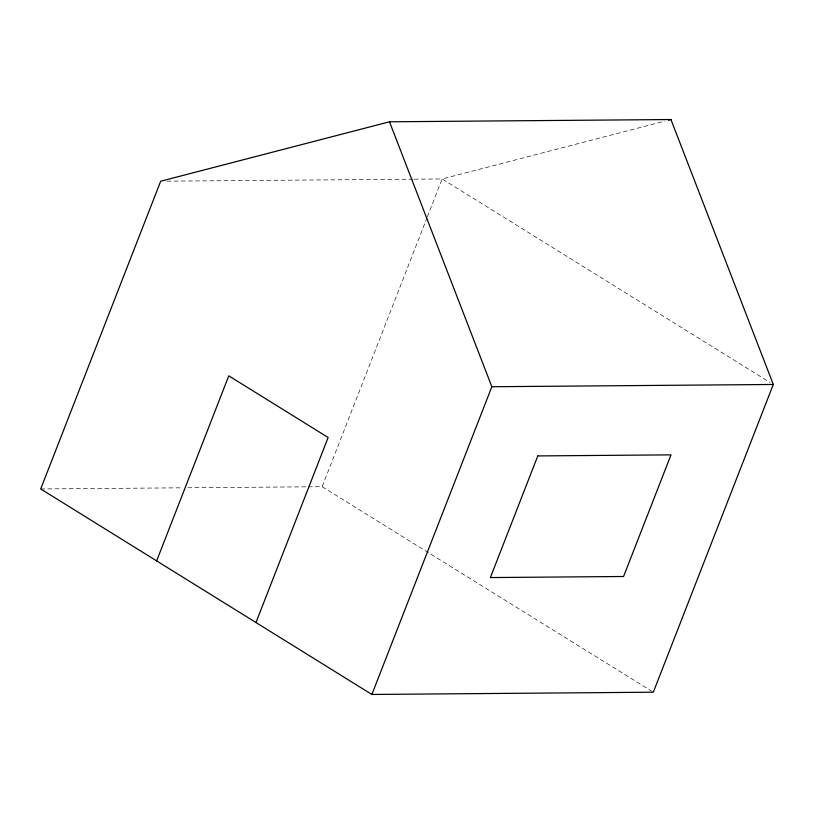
<?xml version="1.0" encoding="UTF-8"?>
<svg xmlns="http://www.w3.org/2000/svg" width="814" height="814" viewBox="0 0 814 814"><rect width="100%" height="100%" fill="white"/><g stroke="black" fill="none" stroke-linecap="round" stroke-linejoin="round"><path stroke-width="0.61" stroke-dasharray="4.07 3.05" d="M308.201 486.813L322.151 486.701L426.902 218.02M427.36 216.839L442.124 178.968L664.794 121.133M167.023 181.166L412.973 179.202M414.234 179.192L442.124 178.968L770.064 382.468M40.7 488.949L182.692 487.81M187.759 487.769L306.939 486.823M322.151 486.701L653.316 692.205"/><path stroke-width="1.22" d="M156.634 560.897L228.785 375.844L328.134 437.494L255.983 622.547M371.876 694.464L491.849 386.731L389.499 121.795L160.684 181.217L40.7 488.949L371.876 694.464L653.316 692.205L773.3 384.473L670.95 119.536L389.499 121.795M668.487 120.177L670.95 119.536M491.849 386.731L773.3 384.473M537.8 455.921L490.374 577.564L623.575 576.495L671.001 454.863L537.8 455.921"/></g></svg>
